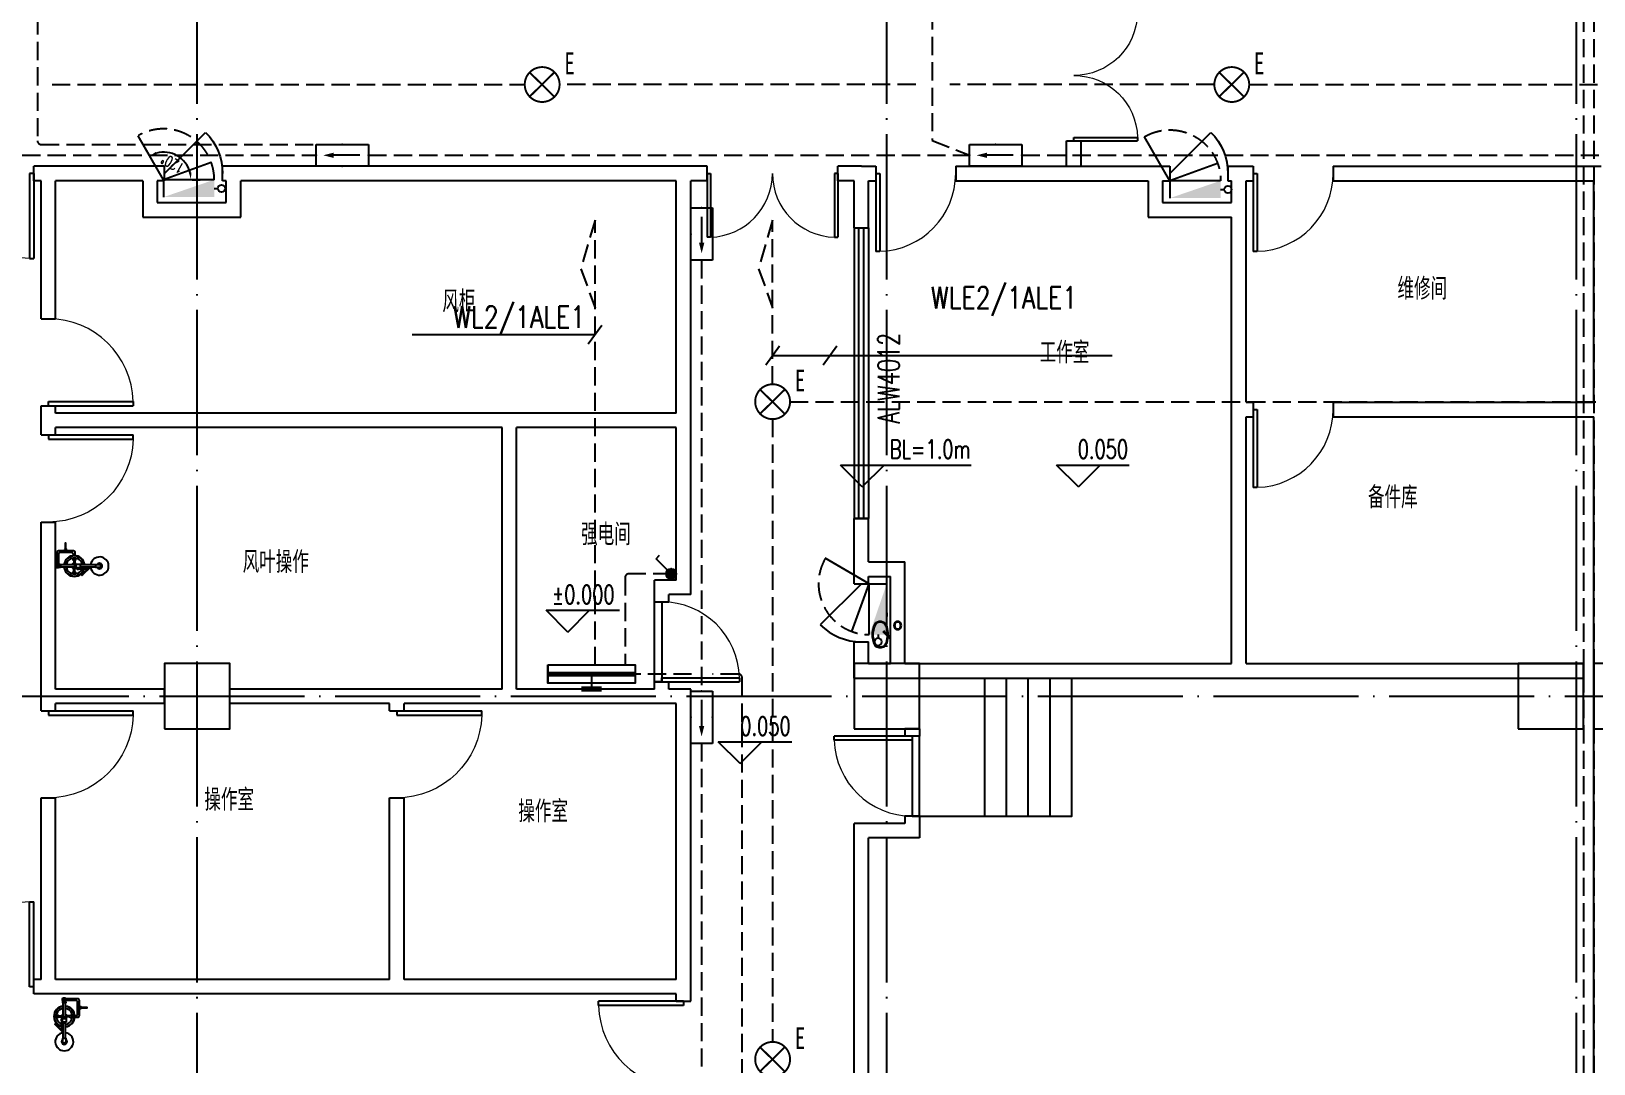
# Model space of a CAD drawing. Extents: x -621157 to 1764546, y -106808 to 741893.
# Drawn here: x 18596 to 40121, y 14939 to 29159 of the extents above; entities that cross this region are included whole.
import ezdxf
from ezdxf.enums import TextEntityAlignment as Align

# ---------------------------------------------------------------- set-up
doc = ezdxf.new("R2010")
doc.units = 0
doc.header["$LTSCALE"] = 1000
doc.header["$MEASUREMENT"] = 0
for name, pattern in [('DASH', [0.35, 0.25, -0.1]), ('XREF-A-101-平面图_t3$0$DASH', [0.35, 0.25, -0.1]), ('XREF-A-101-平面图_t3$0$DOTE', [2.42, 2, -0.2, 0.02, -0.2])]:
    doc.linetypes.add(name, pattern=pattern)
for name, color, linetype in [('0-底图', 7, 'Continuous'), ('EQUIP-照明', 3, 'Continuous'), ('SIG_TEXT', 2, 'Continuous'), ('TEL_TEXT', 7, 'Continuous'), ('WIRE-动力', 130, 'Continuous'), ('WIRE-应急', 4, 'DASH'), ('WIRE-照明', 4, 'Continuous'), ('XREF-A-101-平面图_t3$0$1212121', 8, 'Continuous'), ('XREF-A-101-平面图_t3$0$A-COLUMN', 8, 'Continuous'), ('XREF-A-101-平面图_t3$0$A-DIM_ELEV', 8, 'Continuous'), ('XREF-A-101-平面图_t3$0$A-DOTE', 8, 'Continuous'), ('XREF-A-101-平面图_t3$0$A-DRWD', 8, 'Continuous'), ('XREF-A-101-平面图_t3$0$A-DRWD-TEXT', 8, 'Continuous'), ('XREF-A-101-平面图_t3$0$A-GROUND', 8, 'Continuous'), ('XREF-A-101-平面图_t3$0$A-ROOM-CH', 8, 'Continuous'), ('XREF-A-101-平面图_t3$0$A-STAIR', 8, 'Continuous'), ('XREF-A-101-平面图_t3$0$A-WALL', 8, 'Continuous'), ('XREF-A-101-平面图_t3$0$A-WINDOW', 8, 'Continuous'), ('XREF-A-101-平面图_t3$0$I-WALL-GYPSUM', 8, 'Continuous'), ('XREF-A-101-平面图_t3$0$P-EQUIPMENT', 8, 'Continuous'), ('XREF-A-101-平面图_t3$0$家具-实验室家具', 8, 'Continuous'), ('XREF-A-101-平面图_t3$0$水-尺寸', 8, 'Continuous'), ('云线4.22', 1, 'Continuous'), ('设备-照明', 3, 'Continuous')]:
    doc.layers.add(name, color=color, linetype=linetype)
doc.styles.add('_TEL_DIM', font='SIMPLEX', dxfattribs={"width": 0.8, "height": 3.5, "bigfont": 'HZTXT'})
doc.styles.add('DIM_FONT', font='ROMANS', dxfattribs={"width": 0.8, "bigfont": 'HZDXC'})
doc.styles.get("Standard").update_dxf_attribs({"font": 'romans.shx', "bigfont": 'HZDXC.SHX'})
doc.styles.add('STYLE1', font='simhei.ttf')
doc.styles.add('XREF-A-101-平面图_t3$0$-HZDXCROMANS', font='ROMANS.shx', dxfattribs={"bigfont": 'HZDXC.shx'})
doc.styles.add('XREF-A-101-平面图_t3$0$A-DIM_T3', font='SIMPLEX', dxfattribs={"width": 0.705882, "bigfont": 'GBCBIG'})
doc.styles.add('XREF-A-101-平面图_t3$0$A-STANDARD', font='SIMPLEX', dxfattribs={"bigfont": 'GBCBIG'})
doc.styles.add('XREF-A-101-平面图_t3$0$A-WIN-LABEL', font='SIMPLEX', dxfattribs={"bigfont": 'GBCBIG'})
doc.dimstyles.get("Standard").update_dxf_attribs({"dimscale": 100, "dimtxt": 3.5, "dimasz": 1, "dimexe": 2.5, "dimexo": 3, "dimgap": 1.5, "dimtad": 1, "dimdec": 0, "dimzin": 0, "dimdsep": 46, "dimtxsty": 'Standard', "dimblk": 'ARCHTICK', "dimcen": 0.09, "dimadec": 0, "dimazin": 0, "dimtfac": 1, "dimtdec": 0, "dimtix": 1, "dimtmove": 2, "dimatfit": 3, "dimfxl": 0, "dimtolj": 1, "dimtzin": 0, "dimarcsym": 0})
doc.dimstyles.new('XREF-A-101-平面图_t3$0$A-DIM-ANGLE-50', dxfattribs={"dimscale": 50, "dimtxt": 2.975, "dimasz": 2, "dimexe": 2.5, "dimexo": 3, "dimgap": 1, "dimtad": 3, "dimdec": 0, "dimzin": 0, "dimdsep": 46, "dimtxsty": 'XREF-A-101-平面图_t3$0$A-DIM_T3', "dimcen": 0.09, "dimclrt": 7, "dimazin": 2, "dimtfac": 1, "dimtdec": 0, "dimtix": 1, "dimtmove": 2, "dimatfit": 3, "dimfxl": 0, "dimtolj": 1, "dimtzin": 0, "dimarcsym": 0})

# ---------------------------------------------------------------- blocks, each defined once
blk = doc.blocks.new('XREF-A-101-平面图_t3$0$轴网')
at = {"layer": 'XREF-A-101-平面图_t3$0$A-DOTE', "linetype": 'XREF-A-101-平面图_t3$0$DOTE'}
for p, q in [((19000, -3300), (19000, 43300)), ((28500, -3300), (28500, 43300)), ((38000, -3300), (38000, 43300)), ((-3300, 20000), (69800, 20000))]:
    blk.add_line(p, q, dxfattribs=at)
blk = doc.blocks.new('XREF-A-101-平面图_t3$0$ROOM')
at = {"layer": 'XREF-A-101-平面图_t3$0$A-ROOM-CH', "style": 'XREF-A-101-平面图_t3$0$-HZDXCROMANS', "width": 0.6}
for tag, p in [('中文房间名称', (0, -1000)), ('英文房间名称', (0, -1500))]:
    blk.add_attdef(tag, text='', height=300, dxfattribs=at).set_placement(p, align=Align.CENTER)
blk = doc.blocks.new('XREF-A-101-平面图_t3$0$柱网1F')
at = {"layer": 'XREF-A-101-平面图_t3$0$A-COLUMN'}
for points in [[(18550, -20450), (19450, -20450), (19450, -19550), (18550, -19550)], [(28050, -20450), (28950, -20450), (28950, -19550), (28050, -19550)], [(37200, -20450), (38100, -20450), (38100, -19550), (37200, -19550)], [(38240, -20450), (39140, -20450), (39140, -19550), (38240, -19550)]]:
    blk.add_lwpolyline(points, close=True, dxfattribs=at)
blk = doc.blocks.new('*D25269')
at = {"layer": 'Defpoints', "color": 0}
for p in [(240, 700), (453, 823), (240, 454), (484, 409)]:
    blk.add_point(p, dxfattribs=at)
at = {"layer": 'XREF-A-101-平面图_t3$0$水-尺寸', "color": 0, "linetype": 'ByBlock', "lineweight": -2}
for p, q in [((583, 898), (677, 952)), ((240, 304), (240, 195))]:
    blk.add_line(p, q, dxfattribs=at)
blk.add_arc((240, 700), 380, 285.1271, 14.8729, dxfattribs=at)
at = {"layer": 'XREF-A-101-平面图_t3$0$水-尺寸', "color": 0}
for points in [[(623, 804), (592, 791), (569, 890)], [(337, 350), (341, 317), (240, 320)]]:
    blk.add_solid(points, dxfattribs=at)
at = {"layer": 'XREF-A-101-平面图_t3$0$水-尺寸', "color": 7, "insert": (461, 572), "char_height": 148.8, "attachment_point": 5, "rotation": 60, "style": 'XREF-A-101-平面图_t3$0$A-DIM_T3'}
blk.add_mtext('\\A1;120%%d', dxfattribs=at)
blk = doc.blocks.new('_ArchTick')
at = {"color": 0, "linetype": 'ByBlock', "const_width": 0.4}
blk.add_lwpolyline([(-0.5, -0.5), (0.5, 0.5)], dxfattribs=at)
blk = doc.blocks.new('*D25423')
at = {"layer": 'Defpoints', "color": 0}
blk.add_point((0, 0), dxfattribs=at)
blk.add_point((0, 0), dxfattribs=at)
blk.add_point((0, 0), dxfattribs=at)
blk.add_point((0, 0), dxfattribs=at)
at = {"layer": 'XREF-A-101-平面图_t3$0$水-尺寸', "color": 0, "linetype": 'ByBlock', "lineweight": -2}
blk.add_line((0, 300), (0, 250), dxfattribs=at)
blk.add_line((0, 300), (0, 250), dxfattribs=at)
blk.add_arc((0, 0), 0, 180, 180, dxfattribs=at)
at = {"layer": 'XREF-A-101-平面图_t3$0$水-尺寸', "color": 0, "linetype": 'ByBlock', "lineweight": -2, "xscale": 100, "yscale": 100, "zscale": 100}
for rotation in [90, 90.00000000000001]:
    blk.add_blockref('_ArchTick', (0, 0), dxfattribs=dict(at, rotation=rotation))
at = {"layer": 'XREF-A-101-平面图_t3$0$水-尺寸', "color": 0, "insert": (0, 0), "char_height": 350, "attachment_point": 5}
blk.add_mtext('\\A1;0%%d', dxfattribs=at)
blk = doc.blocks.new('XREF-A-101-平面图_t3$0$Shower_plan')
at = {"layer": 'XREF-A-101-平面图_t3$0$1212121'}
for p, q in [((-20, -112), (-20, -94)), ((-16, -314), (-16, -120)), ((16, -314), (16, -120)), ((20, -112), (20, -94)), ((164, -90), (164, -66)), ((184, -114), (208, -114)), ((212, -177), (208, -177)), ((212, -199), (208, -199)), ((215, -184), (220, -184)), ((215, -193), (220, -193)), ((-94, -290), (-90, -290)), ((-75, -301), (-18, -302)), ((-75, -315), (-22, -315)), ((-34, -355), (-31, -355)), ((-34, -361), (-31, -361)), ((-16, -607), (-16, -396)), ((16, -607), (16, -396)), ((75, -302), (17, -302)), ((75, -316), (22, -316)), ((94, -327), (90, -327)), ((160, -297), (160, -321)), ((184, -274), (208, -274))]:
    blk.add_line(p, q, dxfattribs=at)
for points in [[(-22, -120), (-22, -112), (22, -112), (22, -120)], [(-37, -500), (-34, -500), (-34, -346), (-37, -346)], [(24, -388), (-24, -388), (-24, -338), (-22, -336), (22, -336), (24, -338)]]:
    blk.add_lwpolyline(points, close=True, dxfattribs=at)
for points in [[(143, -321), (184, -321, 0.414214), (208, -297), (208, -90, 0.414214), (184, -66), (23, -66)], [(143, -297), (160, -297, 0.414214), (184, -273), (184, -114, 0.414214), (160, -90), (23, -90)], [(-16, -530), (-128, -419, -1), (-122, -414)], [(-122, -414), (-53, -483, -1)], [(-111, -308, -0.092425), (-109, -301, -0.095768), (-106, -295, -0.100909), (-101, -292, -0.104872), (-94, -290, -0.001591), (-94, -290, -0.100909)], [(-93, -325, -0.034962), (-95, -325, -0.104872), (-101, -324, -0.100909), (-106, -320, -0.095768), (-110, -314, -0.092425), (-111, -308, -0.092425)], [(-37, -349, 0.153738), (-38, -347), (-43, -347, 0.078248), (-44, -349), (-44, -364, 0.153738), (-43, -367), (-38, -367, 0.153738), (-37, -364)], [(-23, -388), (-23, -395, 0.154019), (-19, -396), (19, -396, 0.154019), (23, -395), (23, -388)], [(92, -292, -0.034962), (94, -292, -0.104872), (100, -293, -0.100909), (106, -297, -0.095768), (109, -303, -0.092425), (110, -310, -0.092425)], [(110, -310, -0.092425), (109, -316, -0.095768), (105, -322, -0.100909), (100, -326, -0.104872), (94, -327, -0.001591), (94, -327, -0.100909)], [(-37, -491), (-54, -491, -1), (-54, -483), (-37, -483)], [(-45, -491), (-16, -519, -1)]]:
    blk.add_lwpolyline(points, format="xyb", dxfattribs=at)
for points in [[(212, -177), (214, -177), (215, -179), (215, -198), (214, -199)], [(212, -199), (214, -199), (215, -198), (215, -179), (214, -177)], [(-24, -371), (-31, -371), (-31, -346), (-24, -346)], [(-22, -336), (-22, -314), (22, -314), (22, -336)], [(-34, -491), (-28, -491), (-28, -483), (-34, -483)], [(-31, -657), (-20, -637)], [(20, -637), (31, -657), (16, -684), (-16, -684), (-31, -657)]]:
    blk.add_lwpolyline(points, dxfattribs=at)
for points in [[(221, -201), (229, -201, 0.414214), (231, -199), (231, -194, -0.414214), (232, -193), (313, -193, 0.414214), (313, -192), (313, -185, 0.414214), (313, -184), (232, -184, -0.414214), (231, -183), (231, -177, 0.414214), (229, -176), (221, -176, 0.414214), (220, -177), (220, -199, 0.414214)], [(-106, -308, -0.092425), (-105, -301, -0.095768), (-102, -295, -0.100909), (-96, -292, -0.104872), (-90, -290, -0.104872), (-84, -292, -0.100909), (-79, -296, -0.095768), (-75, -301, -0.092425), (-74, -308, -0.092425), (-75, -315, -0.095768), (-79, -320, -0.100909), (-84, -324, -0.104872), (-90, -325, -0.104872), (-97, -324, -0.100909), (-102, -320, -0.095768), (-105, -314, -0.092425)], [(106, -310, -0.092425), (105, -316, -0.095768), (101, -322, -0.100909), (96, -326, -0.104872), (90, -327, -0.104872), (84, -325, -0.100909), (78, -322, -0.095768), (75, -316, -0.092425), (74, -309, -0.092425), (75, -303, -0.095768), (78, -297, -0.100909), (84, -293, -0.104872), (90, -292, -0.104872), (96, -293, -0.100909), (101, -297, -0.095768), (105, -303, -0.092425)], [(-20, -657), (-20, -607), (20, -607), (20, -657, -1)]]:
    blk.add_lwpolyline(points, format="xyb", close=True, dxfattribs=at)
for centre, radius in [((0, -78), 26.3), ((0, -78), 16.4), ((-60, -481), 3.91)]:
    blk.add_circle(centre, radius, dxfattribs=at)
for centre, radius, start, end in [((0, -309), 144, 96.5663, 263.4343), ((0, -309), 139, 96.804, 263.1966), ((0, -309), 111, 98.3801, 261.6205), ((0, -309), 144, 276.5663, 83.4343), ((0, -309), 139, 276.804, 83.1966), ((0, -309), 111, 278.6256, 81.375), ((0, -309), 36, 116.7475, 168.6934), ((0, -309), 36, 190.3072, 231.764), ((0, -309), 18.8, 149.7809, 195.9711), ((0, -309), 36, 10.3072, 62.4104), ((0, -309), 18.8, 344.0295, 27.2237), ((0, -309), 36, 308.7702, 348.6934), ((0, -657), 125, 97.5816, 82.419), ((0, -657), 37.5, 121.3804, 58.6121)]:
    blk.add_arc(centre, radius, start, end, dxfattribs=at)
blk = doc.blocks.new('XREF-A-101-平面图_t3$0$G$C45C07046')
at = {"layer": 'XREF-A-101-平面图_t3$0$家具-实验室家具', "color": 252}
for p, rotation in [((116999, 21794), 90.00000001293951), ((117170, 15900), 1.293952563271051e-08)]:
    blk.add_blockref('XREF-A-101-平面图_t3$0$Shower_plan', p, dxfattribs=dict(at, rotation=rotation))
blk = doc.blocks.new('XREF-A-101-平面图_t3$0$DOOR2DLIB$SYSLIB$00000107')
at = {"color": 0}
for p, q in [((0.45, 0.975), (0.5, 0.975)), ((0.45, 0), (0.45, 0.975)), ((0.5, 0), (0.5, 0.975)), ((0.5, 0), (0.45, 0))]:
    blk.add_line(p, q, dxfattribs=at)
at = {"color": 0, "lineweight": 13}
blk.add_arc((0.475, 0), 0.975, 91.4693, 180, dxfattribs=at)
blk = doc.blocks.new('XREF-A-101-平面图_t3$0$DOOR2DLIB$SYSLIB$00000108')
at = {"color": 0}
for p, q in [((-0.5, 0), (-0.5, 0.4875)), ((-0.475, 0.4875), (-0.5, 0.4875)), ((-0.475, 0), (-0.475, 0.4875)), ((0.475, 0), (0.475, 0.4875)), ((0.475, 0.4875), (0.5, 0.4875)), ((0.5, 0), (0.5, 0.4875)), ((-0.5, 0), (-0.475, 0)), ((0.5, 0), (0.475, 0))]:
    blk.add_line(p, q, dxfattribs=at)
at = {"color": 0, "lineweight": 13}
for centre, start, end in [((-0.4875, 0), 0, 88.53072), ((0.4875, 0), 91.46928, 180)]:
    blk.add_arc(centre, 0.4875, start, end, dxfattribs=at)
blk = doc.blocks.new('XREF-A-101-平面图_t3$0$DOOR2DLIB$SYSLIB$00000101')
at = {"color": 0}
blk.add_line((0.5, 0), (-0.207, 0.707), dxfattribs=at)
blk.add_arc((0.5, 0), 1, 135, 180, dxfattribs=at)
blk = doc.blocks.new('XREF-A-101-平面图_t3$0$WINDOW2DLIB$DYNSTYLE$00000005')
at = {"color": 0}
for points in [[(-0.5, 0.5), (-0.5, -0.5)], [(-0.5, 0.5), (0.5, 0.5)], [(0.5, -0.5), (0.5, 0.5)], [(0.5, 0.1667), (-0.5, 0.1667)], [(0.5, -0.1667), (-0.5, -0.1667)], [(-0.5, -0.5), (0.5, -0.5)]]:
    blk.add_lwpolyline(points, dxfattribs=at)
blk = doc.blocks.new('HC002633132082')
at = {"layer": 'EQUIP-照明', "color": 0, "linetype": 'Continuous', "const_width": 0.267}
blk.add_lwpolyline([(-2.37, 0, 1), (2.43, 0, 1)], format="xyb", close=True, dxfattribs=at)
for points in [[(-1.7, 1.67), (1.7, -1.67)], [(-1.7, -1.67), (-1.7, -1.67), (1.7, 1.67)]]:
    blk.add_lwpolyline(points, dxfattribs=at)
at = {"layer": 'EQUIP-照明', "color": 0}
blk.add_point((0, 0), dxfattribs=at)
at = {"color": 0, "width": 0.7}
blk.add_attdef('PSFHATT', (4.48, -2.4), '', height=0.025, dxfattribs=at)
at = {"layer": 'EQUIP-照明', "color": 0, "style": 'STYLE1', "width": 0.7}
blk.add_text('E', height=3, dxfattribs=at).set_placement((3.81, 1.42), align=Align.CENTER)
at = {"layer": 'EQUIP-照明', "color": 0, "style": '_TEL_DIM', "flags": 1}
blk.add_attdef('A', text='', height=0.0001, dxfattribs=at).set_placement((0.03, 0), align=Align.MIDDLE_CENTER)
blk = doc.blocks.new('HC002631130701')
at = {"layer": 'WIRE-照明', "color": 0}
for p, q in [((-3.6, 3), (3.6, 3)), ((-3.6, 0), (-3.6, 3)), ((3.6, 3), (3.6, 0)), ((3.6, 0), (-3.6, 0)), ((-2.4, 1.5), (1.2, 1.5))]:
    blk.add_line(p, q, dxfattribs=at)
for p in [(0, 3), (-3.6, 1.5), (0, 0), (3.6, 1.5)]:
    blk.add_point(p, dxfattribs=at)
blk.add_solid([(1.2, 1.86), (2.64, 1.5), (1.2, 1.14)], dxfattribs=at)
at = {"color": 0, "width": 0.7}
blk.add_attdef('PSFHATT', (3.62, 0), '', height=0.025, dxfattribs=at)
at = {"layer": 'TEL_TEXT', "color": 0, "style": '_TEL_DIM', "flags": 1}
blk.add_attdef('A', text='', height=0.0001, dxfattribs=at).set_placement((0, 3), align=Align.MIDDLE_CENTER)
blk = doc.blocks.new('HC002557118160')
at = {"layer": 'EQUIP-照明', "color": 0}
for p, q in [((0.74, 1.78), (3.13, 4.17)), ((3.13, 4.17), (3.83, 3.46))]:
    blk.add_line(p, q, dxfattribs=at)
blk.add_circle((0, 1.04), 1.04, dxfattribs=at)
for p in [(-1.04, 1.04), (0, 2.08), (0, 0), (1.04, 1.04)]:
    blk.add_point(p, dxfattribs=at)
for points in [[(-0.9, 1.56), (0.9, 1.56), (-1.04, 1.04), (1.04, 1.04)], [(-0.9, 0.52), (0.9, 0.52), (-1.04, 1.04), (1.04, 1.04)], [(-0.52, 1.94), (0.52, 1.94), (-0.9, 1.56), (0.9, 1.56)], [(-0.52, 0.14), (0.52, 0.14), (-0.9, 0.52), (0.9, 0.52)], [(0, 2.08), (0, 2.08), (-0.52, 1.94), (0.52, 1.94)], [(0, 0), (0, 0), (-0.52, 0.14), (0.52, 0.14)]]:
    blk.add_solid(points, dxfattribs=at)
at = {"layer": 'TEL_TEXT', "color": 0, "style": '_TEL_DIM', "flags": 1}
blk.add_attdef('A', text='', height=0.0001, dxfattribs=at).set_placement((0, 0), align=Align.MIDDLE_CENTER)
at = {"layer": '云线4.22', "color": 0, "style": '_TEL_DIM', "width": 0.7}
blk.add_attdef('PSFHATT', (3.85, 0), '', height=0.025, dxfattribs=at)
blk = doc.blocks.new('$equip$00001164')
for p, q in [((-1.2, 0.662), (-1.2, 0.162)), ((1.2, 0.662), (1.2, 0.162)), ((-1.2, 0.412), (1.2, 0.412)), ((0, 0.412), (0, 0)), ((0, 0), (0, 0))]:
    blk.add_line(p, q)
at = {"const_width": 0.14}
for points in [[(-1.2, 0.412), (1.2, 0.412)], [(-0.282, 0), (0.282, 0)]]:
    blk.add_lwpolyline(points, dxfattribs=at)
for p in [(-1.2, 0.412), (0, 0.412), (0, 0), (1.2, 0.412)]:
    blk.add_point(p)
at = {"flags": 9}
blk.add_attdef('A', (0, 0), '', height=0.00002, dxfattribs=at)
blk = doc.blocks.new('A$C6F8D41A4')
at = {"layer": 'EQUIP-照明'}
blk.add_lwpolyline([(-600, 331), (600, 331), (600, 81), (-600, 81)], close=True, dxfattribs=at)
at = {"layer": 'EQUIP-照明', "xscale": 500, "yscale": 500, "zscale": 500}
blk.add_blockref('$equip$00001164', (0, 0), dxfattribs=at)
blk = doc.blocks.new('XREF-A-101-平面图_t3$0$单出口消火栓新-M')
for p, q in [((240, 700), (846.2, 1050)), ((240, 700), (0, 700)), ((479.4, 42.2), (240, 700)), ((240, 0), (240, 700))]:
    blk.add_line(p, q)
at = {"color": 0, "linetype": 'XREF-A-101-平面图_t3$0$DASH'}
blk.add_arc((240, 700), 700, 270, 30, dxfattribs=at)
blk.add_solid([(240, 0), (0, 0), (0, 700)])
at = {"layer": 'XREF-A-101-平面图_t3$0$水-尺寸', "linetype": 'ByBlock'}
dim = blk.add_angular_dim_3p(base=(484.1724, 409.0066), center=(240, 700), p1=(240, 453.7576), p2=(453.2522, 823.1212), dimstyle='XREF-A-101-平面图_t3$0$A-DIM-ANGLE-50', override={"dimtix": 0}, dxfattribs=at)
dim.commit()
dim.dimension.update_dxf_attribs({"geometry": '*D25269', "text_midpoint": (461.2607, 572.2551)})
blk = doc.blocks.new('XREF-A-101-平面图_t3$0$')
at = {"layer": 'XREF-A-101-平面图_t3$0$P-EQUIPMENT', "color": 10}
blk.add_line((0, 120), (50, 120), dxfattribs=at)
at = {"layer": 'XREF-A-101-平面图_t3$0$P-EQUIPMENT'}
blk.add_circle((100, 120), 50, dxfattribs=at)
at = {"layer": 'XREF-A-101-平面图_t3$0$P-EQUIPMENT', "rotation": 90}
blk.add_blockref('XREF-A-101-平面图_t3$0$单出口消火栓新-M', (0, 0), dxfattribs=at)
blk = doc.blocks.new('XREF-A-101-平面图_t3$0$单出口消火栓新')
for p, q in [((-240, 700), (-846.2, 1050)), ((-479.4, 42.2), (-240, 700)), ((-240, 0), (-240, 700)), ((-240, 700), (0, 700))]:
    blk.add_line(p, q)
at = {"color": 0, "linetype": 'XREF-A-101-平面图_t3$0$DASH'}
blk.add_arc((-240, 700), 700, 150, 270, dxfattribs=at)
blk.add_solid([(-240, 0), (0, 0), (0, 700)])
at = {"layer": 'XREF-A-101-平面图_t3$0$水-尺寸', "linetype": 'ByBlock'}
dim = blk.add_angular_dim_3p(base=(0, 0), center=(0, 0), p1=(0, 0), p2=(0, 0), dimstyle='Standard', dxfattribs=at)
dim.commit()
dim.dimension.update_dxf_attribs({"geometry": '*D25423', "text_midpoint": (0, 0)})
blk = doc.blocks.new('*U25256')
at = {"layer": 'XREF-A-101-平面图_t3$0$P-EQUIPMENT', "color": 10}
blk.add_line((0, 120), (50, 120), dxfattribs=at)
at = {"layer": 'XREF-A-101-平面图_t3$0$P-EQUIPMENT'}
blk.add_circle((100, 120), 50, dxfattribs=at)
at = {"layer": 'XREF-A-101-平面图_t3$0$P-EQUIPMENT', "xscale": -1, "rotation": 90}
blk.add_blockref('XREF-A-101-平面图_t3$0$单出口消火栓新', (0, 0), dxfattribs=at)
blk = doc.blocks.new('XREF-A-101-平面图_t3$0$G$C156FCA62')
at = {"layer": 'XREF-A-101-平面图_t3$0$P-EQUIPMENT'}
for name, p in [('XREF-A-101-平面图_t3$0$', (19236, 26874)), ('*U25256', (33100, 26860))]:
    blk.add_blockref(name, p, dxfattribs=at)
at = {"layer": 'XREF-A-101-平面图_t3$0$P-EQUIPMENT', "xscale": -1, "rotation": 89.99999999999982}
blk.add_blockref('*U25256', (28500, 20850), dxfattribs=at)
blk = doc.blocks.new('*U25374')
at = {"layer": 'XREF-A-101-平面图_t3$0$P-EQUIPMENT', "color": 10}
blk.add_line((0, 120), (50, 120), dxfattribs=at)
at = {"layer": 'XREF-A-101-平面图_t3$0$P-EQUIPMENT'}
blk.add_circle((100, 120), 50, dxfattribs=at)
at = {"layer": 'XREF-A-101-平面图_t3$0$P-EQUIPMENT', "xscale": -1, "rotation": 90}
blk.add_blockref('XREF-A-101-平面图_t3$0$单出口消火栓新', (0, 0), dxfattribs=at)
blk = doc.blocks.new('XREF-A-101-平面图_t3$0$G$C646F86AA')
at = {"layer": 'XREF-A-101-平面图_t3$0$P-EQUIPMENT'}
for name, p in [('XREF-A-101-平面图_t3$0$', (19236, 26874)), ('*U25374', (33100, 26860))]:
    blk.add_blockref(name, p, dxfattribs=at)
at = {"layer": 'XREF-A-101-平面图_t3$0$P-EQUIPMENT', "xscale": -1, "rotation": 89.99999999999982}
blk.add_blockref('*U25374', (28500, 20850), dxfattribs=at)
blk = doc.blocks.new('XREF-A-101-平面图_t3')
at = {"layer": 'XREF-A-101-平面图_t3$0$A-DIM_ELEV'}
for p, q in [((228163, 22885), (227863, 23185)), ((227863, 23185), (229663, 23185)), ((228163, 22885), (228463, 23185)), ((231140, 22885), (230840, 23185)), ((230840, 23185), (231841, 23185)), ((231140, 22885), (231440, 23185)), ((224107, 20884), (223807, 21184)), ((223807, 21184), (224820, 21184)), ((224107, 20884), (224407, 21184)), ((226479, 19072), (226179, 19372)), ((226179, 19372), (227192, 19372)), ((226479, 19072), (226779, 19372))]:
    blk.add_line(p, q, dxfattribs=at)
at = {"layer": 'XREF-A-101-平面图_t3$0$A-GROUND', "linetype": 'XREF-A-101-平面图_t3$0$DASH'}
for points in [[(238100, 39200), (238100, 600)], [(238240, 39200), (238240, 600)]]:
    blk.add_lwpolyline(points, dxfattribs=at)
at = {"layer": 'XREF-A-101-平面图_t3$0$A-STAIR'}
for points in [[(228950, 18350), (231050, 18350), (231050, 20250)], [(229850, 18350), (229850, 20250)], [(230150, 18350), (230150, 20250)], [(230450, 18350), (230450, 20250)], [(230750, 18350), (230750, 20250)], [(231050, 18350), (231050, 20250)]]:
    blk.add_lwpolyline(points, dxfattribs=at)
at = {"layer": 'XREF-A-101-平面图_t3$0$A-WALL'}
for p, q in [((216950, 27300), (216750, 27300)), ((218350, 27300), (216950, 27300)), ((218550, 27300), (218350, 27300)), ((219500, 27300), (219350, 27300)), ((225700, 27300), (219500, 27300)), ((226025, 27300), (225700, 27300)), ((228150, 27300), (227825, 27300)), ((228150, 27300), (228350, 27300)), ((229450, 27300), (232200, 27300)), ((232200, 27300), (232400, 27300)), ((233200, 27300), (233350, 27300)), ((233350, 27300), (233550, 27300)), ((234650, 27300), (238340, 27300)), ((216850, 27100), (216750, 27100)), ((216850, 25200), (216850, 27100)), ((217050, 25200), (217050, 27100)), ((218250, 27100), (217050, 27100)), ((218250, 27100), (218250, 26600)), ((218450, 27100), (218450, 26800)), ((218550, 27100), (218450, 27100)), ((219400, 27100), (219350, 27100)), ((219400, 26800), (219400, 27100)), ((219600, 26600), (219600, 27100)), ((225600, 27100), (219600, 27100)), ((225600, 23900), (225600, 27100)), ((225800, 23800), (225800, 27100)), ((226025, 27100), (225800, 27100)), ((228050, 27100), (227825, 27100)), ((228050, 26450), (228050, 27100)), ((228250, 26450), (228250, 27100)), ((228250, 27100), (228350, 27100)), ((229450, 27100), (232100, 27100)), ((232100, 27100), (232100, 26600)), ((232300, 27100), (232300, 26800)), ((232300, 27100), (232400, 27100)), ((233200, 27100), (233250, 27100)), ((233250, 26800), (233250, 27100)), ((233450, 26700), (233450, 27100)), ((233450, 27100), (233550, 27100)), ((234650, 27100), (238240, 27100)), ((238240, 24050), (238240, 27100)), ((218450, 26800), (219400, 26800)), ((232300, 26800), (233250, 26800)), ((233450, 24050), (233450, 26700)), ((218250, 26600), (219600, 26600)), ((232100, 26600), (233250, 26600)), ((233250, 23950), (233250, 26600)), ((216850, 23800), (216850, 24000)), ((217050, 23900), (217050, 24000)), ((223300, 23900), (217050, 23900)), ((225600, 23900), (223300, 23900)), ((233250, 20450), (233250, 23950)), ((233450, 24050), (233550, 24050)), ((234650, 24050), (238240, 24050)), ((216850, 23600), (216850, 23800)), ((223200, 23700), (217050, 23700)), ((217050, 23600), (217050, 23700)), ((223200, 20100), (223200, 23700)), ((223400, 20100), (223400, 23700)), ((225600, 23700), (223400, 23700)), ((225600, 21600), (225600, 23700)), ((225800, 21400), (225800, 23800)), ((233450, 20450), (233450, 23850)), ((233450, 23850), (233550, 23850)), ((234650, 23850), (238240, 23850)), ((238240, 14600), (238240, 23850)), ((216850, 20000), (216850, 22400)), ((217050, 20100), (217050, 22400)), ((228050, 21750), (228050, 22450)), ((228250, 21850), (228250, 22450)), ((228050, 21550), (228050, 21750)), ((228250, 21850), (228750, 21850)), ((228750, 20450), (228750, 21850)), ((225600, 21600), (225300, 21600)), ((225300, 21300), (225300, 21600)), ((228250, 21650), (228550, 21650)), ((228250, 21550), (228250, 21650)), ((228550, 20450), (228550, 21650)), ((225800, 21400), (225500, 21400)), ((225500, 21300), (225500, 21400)), ((228050, 20250), (228050, 20750)), ((228250, 20450), (228250, 20750)), ((228250, 20450), (228550, 20450)), ((228750, 20450), (233250, 20450)), ((233450, 20450), (238100, 20450)), ((238100, 20450), (238100, 20250)), ((228050, 20250), (228650, 20250)), ((228650, 20250), (233350, 20250)), ((233350, 20250), (238100, 20250)), ((218550, 20100), (217050, 20100)), ((218550, 19900), (218550, 20100)), ((221750, 20100), (219450, 20100)), ((219450, 19900), (219450, 20100)), ((223200, 20100), (221750, 20100)), ((225300, 20100), (223400, 20100)), ((225300, 20100), (225300, 20200)), ((225500, 20100), (225500, 20200)), ((225800, 20100), (225500, 20100)), ((225800, 16000), (225800, 20100)), ((216850, 19800), (216850, 20000)), ((218550, 19900), (217050, 19900)), ((217050, 19800), (217050, 19900)), ((221650, 19900), (219450, 19900)), ((221650, 19800), (221650, 19900)), ((221850, 19800), (221850, 19900)), ((223300, 19900), (221850, 19900)), ((225400, 19900), (223300, 19900)), ((225600, 19900), (225400, 19900)), ((225600, 16100), (225600, 19900)), ((228750, 19550), (228750, 19450)), ((228950, 19550), (228750, 19550)), ((228950, 19550), (228950, 19450)), ((216850, 16100), (216850, 18600)), ((217050, 16100), (217050, 18600)), ((221650, 16100), (221650, 18600)), ((221850, 16100), (221850, 18600)), ((228750, 18350), (228750, 18250)), ((228950, 18350), (228950, 18050)), ((228750, 18250), (228050, 18250)), ((228050, 13725), (228050, 18250)), ((228950, 18050), (228250, 18050)), ((228250, 13725), (228250, 18050)), ((216850, 16100), (216750, 16100)), ((221650, 16100), (217050, 16100)), ((225600, 16100), (221850, 16100)), ((225800, 15800), (225800, 16000)), ((216950, 15900), (216750, 15900)), ((221750, 15900), (216950, 15900)), ((225600, 15900), (221750, 15900)), ((225600, 15800), (225600, 15900))]:
    blk.add_line(p, q, dxfattribs=at)
for points in [[(216750, 27100), (216750, 27300)], [(218550, 27100), (218550, 27300)], [(219350, 27100), (219350, 27300)], [(226025, 27100), (226025, 27300)], [(227825, 27100), (227825, 27300)], [(228350, 27300), (228350, 27100)], [(229450, 27300), (229450, 27100)], [(232400, 27300), (232400, 27100)], [(233200, 27300), (233200, 27100)], [(233550, 27300), (233550, 27100)], [(234650, 27300), (234650, 27100)], [(228050, 26450), (228250, 26450)], [(216850, 25200), (217050, 25200)], [(216850, 24000), (217050, 24000)], [(233550, 24050), (233550, 23850)], [(234650, 24050), (234650, 23850)], [(216850, 23600), (217050, 23600)], [(216850, 22400), (217050, 22400)], [(228050, 22450), (228250, 22450)], [(228050, 21550), (228250, 21550)], [(225300, 21300), (225500, 21300)], [(228050, 20750), (228250, 20750)], [(225300, 20200), (225500, 20200)], [(216850, 19800), (217050, 19800)], [(221650, 19800), (221850, 19800)], [(228950, 19450), (228750, 19450)], [(216850, 18600), (217050, 18600)], [(221650, 18600), (221850, 18600)], [(228950, 18350), (228750, 18350)], [(216750, 15900), (216750, 16100)], [(225600, 15800), (225800, 15800)]]:
    blk.add_lwpolyline(points, dxfattribs=at)
at = {"layer": 'XREF-A-101-平面图_t3$0$A-WINDOW'}
for points in [[(225300, 21300), (225400, 21300), (225400, 20200), (225300, 20200)], [(228950, 19450), (228850, 19450), (228850, 18350), (228950, 18350)]]:
    blk.add_lwpolyline(points, close=True, dxfattribs=at)
at = {"layer": 'XREF-A-101-平面图_t3$0$I-WALL-GYPSUM'}
for p, q in [((230978, 27300), (230978, 27650)), ((231178, 27300), (231178, 27650)), ((230978, 27300), (231178, 27300))]:
    blk.add_line(p, q, dxfattribs=at)
blk.add_lwpolyline([(230978, 27650), (231178, 27650)], dxfattribs=at)
for name, p in [('XREF-A-101-平面图_t3$0$G$C156FCA62', (200000, 0)), ('XREF-A-101-平面图_t3$0$G$C646F86AA', (200000, 0)), ('XREF-A-101-平面图_t3$0$G$C646F86AA', (200000, 0)), ('XREF-A-101-平面图_t3$0$G$C45C07046', (100000, 0))]:
    blk.add_blockref(name, p)
at = {"layer": 'XREF-A-101-平面图_t3$0$A-COLUMN'}
blk.add_blockref('XREF-A-101-平面图_t3$0$柱网1F', (200000, 40000), dxfattribs=at)
at = {"layer": 'XREF-A-101-平面图_t3$0$A-DOTE'}
blk.add_blockref('XREF-A-101-平面图_t3$0$轴网', (200000, 0), dxfattribs=at)
at = {"layer": 'XREF-A-101-平面图_t3$0$A-DRWD'}
ref = blk.add_blockref('XREF-A-101-平面图_t3$0$WINDOW2DLIB$DYNSTYLE$00000005', (228150, 24450), dxfattribs=dict(at, xscale=-4000, yscale=200, zscale=-4000, rotation=90))
ref.add_attrib('A0', 'ALW4012', (228674, 23755), dxfattribs={"layer": 'XREF-A-101-平面图_t3$0$A-DRWD-TEXT', "height": 297.5, "rotation": 90, "style": 'XREF-A-101-平面图_t3$0$A-WIN-LABEL', "width": 0.705882})
at = {"layer": 'XREF-A-101-平面图_t3$0$A-ROOM-CH'}
ref = blk.add_blockref('XREF-A-101-平面图_t3$0$ROOM', (222606, 26287), dxfattribs=at)
ref.add_attrib('中文房间名称', '风柜', dxfattribs={"height": 300, "style": 'XREF-A-101-平面图_t3$0$-HZDXCROMANS', "width": 0.8}).set_placement((222606, 25287), align=Align.CENTER)
ref = blk.add_blockref('XREF-A-101-平面图_t3$0$ROOM', (235878, 26462), dxfattribs=at)
ref.add_attrib('中文房间名称', '维修间', dxfattribs={"height": 300, "style": 'XREF-A-101-平面图_t3$0$-HZDXCROMANS', "width": 0.8}).set_placement((235878, 25462), align=Align.CENTER)
ref = blk.add_blockref('XREF-A-101-平面图_t3$0$ROOM', (230949, 25583), dxfattribs=at)
ref.add_attrib('中文房间名称', '工作室', dxfattribs={"height": 300, "style": 'XREF-A-101-平面图_t3$0$-HZDXCROMANS', "width": 0.8}).set_placement((230949, 24583), align=Align.CENTER)
ref = blk.add_blockref('XREF-A-101-平面图_t3$0$ROOM', (235471, 23590), dxfattribs=at)
ref.add_attrib('中文房间名称', '备件库', dxfattribs={"height": 300, "style": 'XREF-A-101-平面图_t3$0$-HZDXCROMANS', "width": 0.8}).set_placement((235471, 22590), align=Align.CENTER)
ref = blk.add_blockref('XREF-A-101-平面图_t3$0$ROOM', (224632, 23079), dxfattribs=at)
ref.add_attrib('中文房间名称', '强电间', dxfattribs={"height": 300, "style": 'XREF-A-101-平面图_t3$0$-HZDXCROMANS', "width": 0.8}).set_placement((224632, 22079), align=Align.CENTER)
ref = blk.add_blockref('XREF-A-101-平面图_t3$0$ROOM', (220083, 22699), dxfattribs=at)
ref.add_attrib('中文房间名称', '风叶操作', dxfattribs={"height": 300, "style": 'XREF-A-101-平面图_t3$0$-HZDXCROMANS', "width": 0.8}).set_placement((220083, 21699), align=Align.CENTER)
ref = blk.add_blockref('XREF-A-101-平面图_t3$0$ROOM', (219442, 19424), dxfattribs=at)
ref.add_attrib('中文房间名称', '操作室', dxfattribs={"height": 300, "style": 'XREF-A-101-平面图_t3$0$-HZDXCROMANS', "width": 0.8}).set_placement((219442, 18424), align=Align.CENTER)
ref = blk.add_blockref('XREF-A-101-平面图_t3$0$ROOM', (223767, 19265), dxfattribs=at)
ref.add_attrib('中文房间名称', '操作室', dxfattribs={"height": 300, "style": 'XREF-A-101-平面图_t3$0$-HZDXCROMANS', "width": 0.8}).set_placement((223767, 18265), align=Align.CENTER)
at = {"layer": 'XREF-A-101-平面图_t3$0$A-WINDOW'}
for name, p, xscale, yscale, zscale, rotation in [('XREF-A-101-平面图_t3$0$DOOR2DLIB$SYSLIB$00000108', (231078, 28550), 1800, -1800, 1800, 90), ('XREF-A-101-平面图_t3$0$DOOR2DLIB$SYSLIB$00000101', (218950, 27200), 800, -800, 800, 180), ('XREF-A-101-平面图_t3$0$DOOR2DLIB$SYSLIB$00000107', (216150, 27200), -1200, 1200, -1200, 180), ('XREF-A-101-平面图_t3$0$DOOR2DLIB$SYSLIB$00000108', (226925, 27200), 1800, 1800, 1800, 180), ('XREF-A-101-平面图_t3$0$DOOR2DLIB$SYSLIB$00000107', (216950, 24600), -1200, -1200, -1200, 90), ('XREF-A-101-平面图_t3$0$DOOR2DLIB$SYSLIB$00000107', (216950, 23000), 1200, -1200, 1200, 90), ('XREF-A-101-平面图_t3$0$DOOR2DLIB$SYSLIB$00000101', (228150, 21150), 800, 800, 800, 90), ('XREF-A-101-平面图_t3$0$DOOR2DLIB$SYSLIB$00000107', (225400, 20750), -1100, -1100, -1100, 90), ('XREF-A-101-平面图_t3$0$DOOR2DLIB$SYSLIB$00000107', (216950, 19200), 1200, -1200, 1200, 90), ('XREF-A-101-平面图_t3$0$DOOR2DLIB$SYSLIB$00000107', (221750, 19200), 1200, -1200, 1200, 90), ('XREF-A-101-平面图_t3$0$DOOR2DLIB$SYSLIB$00000107', (228850, 18900), -1100, -1100, -1100, 270.0000000000008), ('XREF-A-101-平面图_t3$0$DOOR2DLIB$SYSLIB$00000107', (216150, 16000), -1200, -1200, -1200, 180), ('XREF-A-101-平面图_t3$0$DOOR2DLIB$SYSLIB$00000107', (225700, 15200), 1200, 1200, 1200, 90)]:
    blk.add_blockref(name, p, dxfattribs=dict(at, xscale=xscale, yscale=yscale, zscale=zscale, rotation=rotation))
for name, p, xscale, yscale, zscale in [('XREF-A-101-平面图_t3$0$DOOR2DLIB$SYSLIB$00000101', (232800, 27200), -800, 800, -800), ('XREF-A-101-平面图_t3$0$DOOR2DLIB$SYSLIB$00000107', (228900, 27200), -1100, -1100, -1100), ('XREF-A-101-平面图_t3$0$DOOR2DLIB$SYSLIB$00000107', (234100, 27200), -1100, -1100, -1100), ('XREF-A-101-平面图_t3$0$DOOR2DLIB$SYSLIB$00000107', (234100, 23950), -1100, -1100, -1100)]:
    blk.add_blockref(name, p, dxfattribs=dict(at, xscale=xscale, yscale=yscale, zscale=zscale))
at = {"layer": 'XREF-A-101-平面图_t3$0$A-DIM_ELEV', "color": 7, "style": 'XREF-A-101-平面图_t3$0$A-STANDARD', "width": 0.705882}
for s, p in [('BL=1.0m', (228541, 23275)), ('0.050', (231131, 23275)), ('%%P0.000', (223887, 21274)), ('0.050', (226482, 19462))]:
    blk.add_text(s, height=255, dxfattribs=at).set_placement(p)

msp = doc.modelspace()

# ---------------------------------------------------------------- block references
at = {"layer": '0-底图'}
msp.add_blockref('XREF-A-101-平面图_t3', (-198119, 0), dxfattribs=at)

# ---------------------------------------------------------------- next in the draw order: linework, layer by layer
at = {"layer": 'SIG_TEXT', "color": 2}
for points in [[(23844, 24982), (26362, 24982)], [(26267, 24852), (26457, 25113)], [(28714, 24564), (28904, 24825)], [(29505, 24564), (29695, 24825)], [(28809, 24695), (33485, 24695)]]:
    msp.add_lwpolyline(points, dxfattribs=at)
at = {"layer": 'WIRE-应急'}
for points in [[(30680, 38625), (31007, 38181), (31007, 27654), (31521, 27450)], [(18883, 28425), (25394, 28425)], [(30780, 28425), (25874, 28425)], [(34894, 28425), (31249, 28425)], [(35374, 28425), (44394, 28425)], [(23241, 27450), (31521, 27450)], [(32241, 27450), (40521, 27450)], [(26362, 20431), (26362, 26559), (26168, 25887), (26362, 25349)], [(28809, 24297), (28809, 26559), (28615, 25887), (28809, 25349)], [(27831, 26005), (27831, 20070)], [(28809, 23817), (28807, 15240)], [(27691, 20306), (26913, 20306)], [(27831, 19350), (27831, 8884)]]:
    msp.add_lwpolyline(points, dxfattribs=at)
for points in [[(18681, 35312), (18681, 27650, 0.414214), (18731, 27600), (22521, 27600)], [(12471, 28390), (12471, 27500, 0.414214), (12521, 27450), (22521, 27450)], [(29049, 24057), (41819, 24057, -0.414214), (41869, 24007), (41869, 23790)], [(27412, 21686), (26826, 21686, 0.414214), (26776, 21636), (26776, 20431)], [(28199, 5600), (28339, 5600, 0.414214), (28389, 5650), (28389, 20256, 0.414214), (28339, 20306), (27982, 20306)]]:
    msp.add_lwpolyline(points, format="xyb", dxfattribs=at)

# ---------------------------------------------------------------- next in the draw order: block references
at = {"layer": 'WIRE-动力'}
msp.add_blockref('A$C6F8D41A4', (26313, 20100), dxfattribs=at)
at = {"layer": '设备-照明', "xscale": 100, "yscale": 100, "zscale": 100}
for p in [(25631, 28425), (35131, 28425), (28806, 24057), (28806, 15000)]:
    msp.add_blockref('HC002633132082', p, dxfattribs=at)
for p, rotation in [((22881, 27600), 180), ((31881, 27600), 180), ((27681, 26365), 269.9999999999999), ((27681, 19710), 269.9999999999999)]:
    msp.add_blockref('HC002631130701', p, dxfattribs=dict(at, rotation=rotation))
at = {"layer": '设备-照明', "color": 3, "xscale": 66.66666666666666, "yscale": 66.66666666666666, "zscale": 66.66666666666666, "rotation": 89.99999999999993}
msp.add_blockref('HC002557118160', (27481, 21686), dxfattribs=at)

# ---------------------------------------------------------------- next in the draw order: texts
at = {"layer": 'SIG_TEXT', "color": 1, "style": 'DIM_FONT', "width": 0.8}
for s, p in [('WLE2/1ALE1', (33005, 25340)), ('WL2/1ALE1', (26228, 25074))]:
    msp.add_text(s, height=300, dxfattribs=at).set_placement(p, align=Align.RIGHT)

doc.saveas('drawing.dxf')
